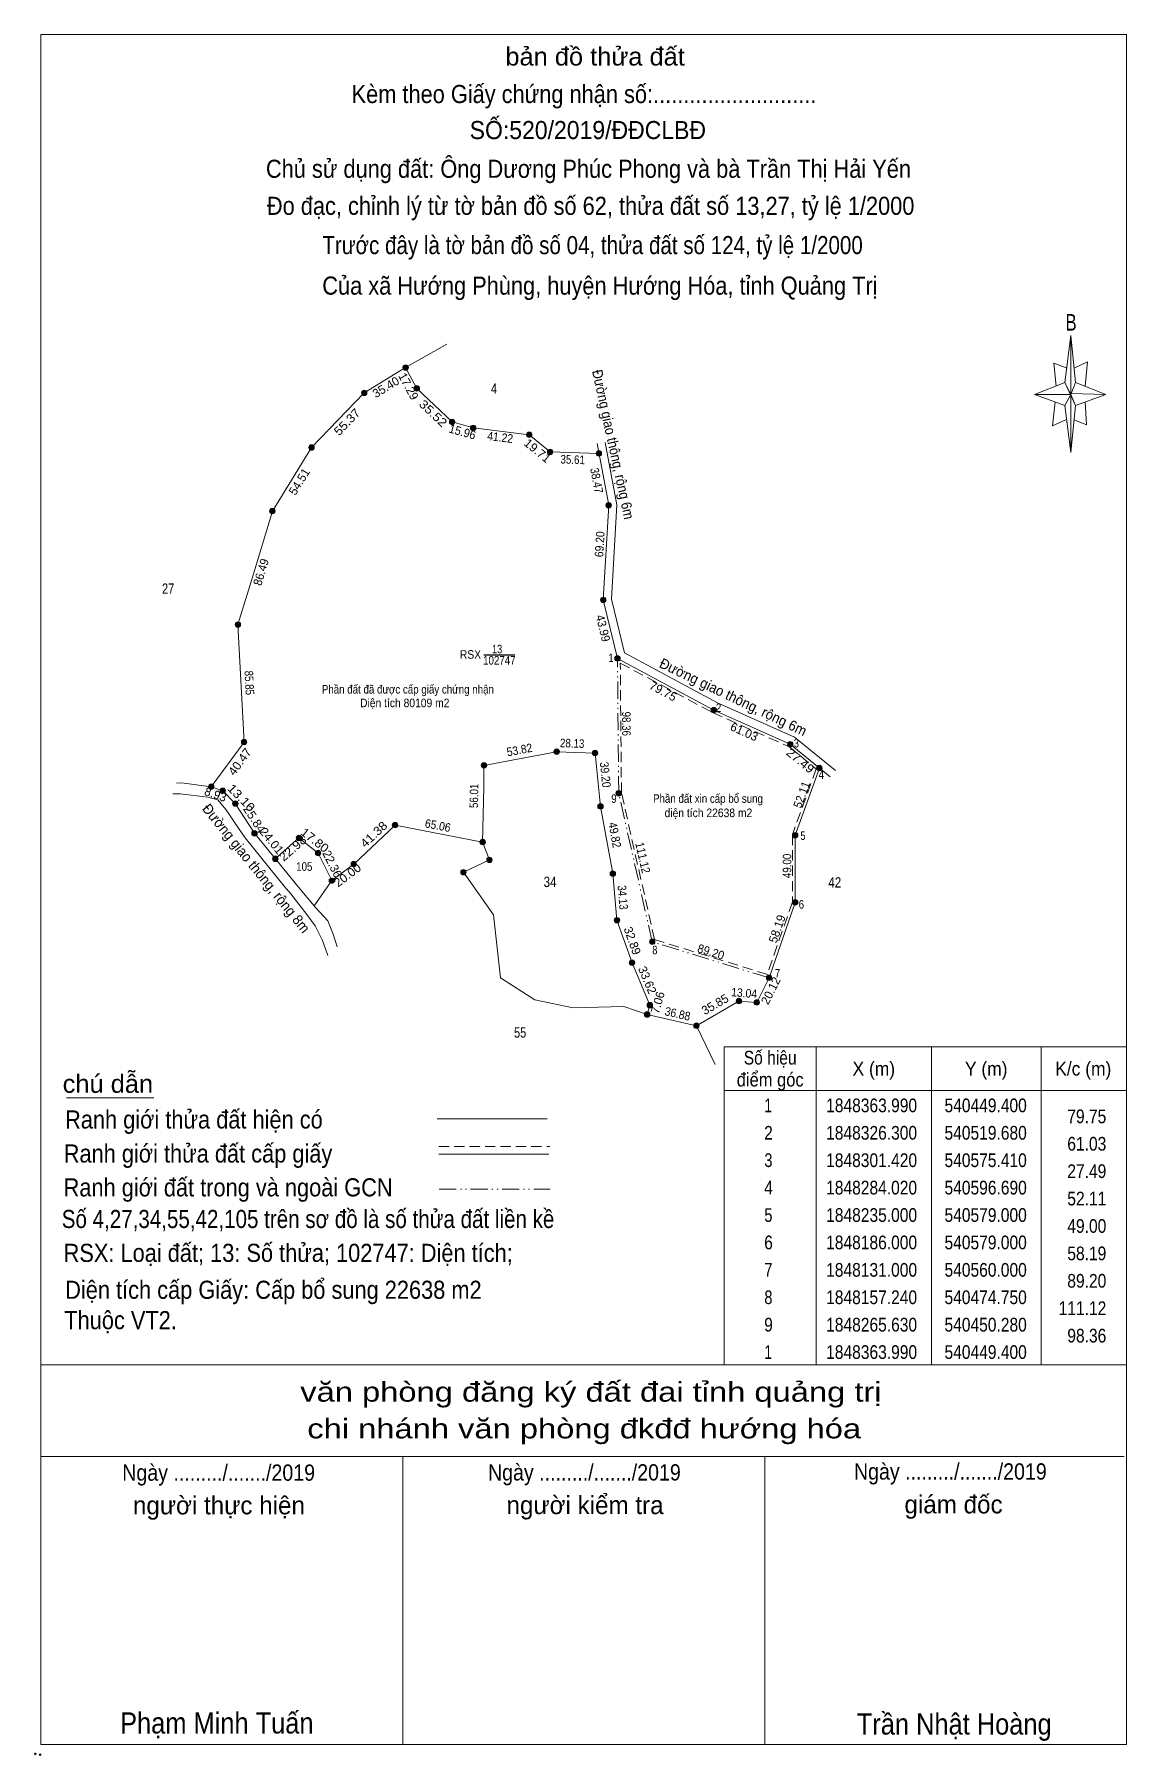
# Model space of a CAD drawing. Header units: centimetres. Extents: x 534487 to 540612, y 1847531 to 1849044.
# Drawn here: x 538642 to 539439, y 1847531 to 1848787 of the extents above; entities that cross this region are included whole.
import ezdxf
from ezdxf.enums import TextEntityAlignment as Align

# ---------------------------------------------------------------- set-up
doc = ezdxf.new("R2010")
doc.units = ezdxf.units.CM
doc.header["$LTSCALE"] = 2.5
doc.header["$PDMODE"] = 32
doc.header["$PDSIZE"] = 1.25
doc.linetypes.add('DASH_DOUBLE_DOT', pattern=[9.2, 5, -1.2, 0.3, -1.2, 0.3, -1.2])
doc.linetypes.add('MEDIUM_DASHED', pattern=[4.5, 3, -1.5])
for name, color, linetype, lineweight in [('10', 7, 'Continuous', 13), ('13', 7, 'Continuous', 25), ('17', 7, 'Continuous', 13), ('22', 7, 'Continuous', 13), ('5', 7, 'Continuous', 13), ('6', 7, 'Continuous', 13), ('63', 7, 'Continuous', 13)]:
    doc.layers.add(name, color=color, linetype=linetype, lineweight=lineweight)

msp = doc.modelspace()

# ---------------------------------------------------------------- hatches: boundary and pattern name
at = {"layer": '6'}
for points in [[(538915.24, 1848544.08, 1), (538911.24, 1848544.08, 1)], [(538923.42, 1848528.85, 1), (538919.42, 1848528.85, 1)], [(538885.03, 1848525.62, 1), (538881.03, 1848525.62, 1)], [(538949.16, 1848504.38, 1), (538945.16, 1848504.38, 1)], [(538964.52, 1848500.06, 1), (538960.52, 1848500.06, 1)], [(539005.44, 1848495.07, 1), (539001.44, 1848495.07, 1)], [(538846.61, 1848485.75, 1), (538842.61, 1848485.75, 1)], [(539020.66, 1848482.55, 1), (539016.66, 1848482.55, 1)], [(539056.25, 1848481.46, 1), (539052.25, 1848481.46, 1)], [(539063.4, 1848443.66, 1), (539059.4, 1848443.66, 1)], [(538818.02, 1848439.34, 1), (538814.02, 1848439.34, 1)], [(539059.4, 1848374.58, 1), (539055.4, 1848374.58, 1)], [(538792.88, 1848356.58, 1), (538788.88, 1848356.58, 1)], [(539069.82, 1848331.84, 1), (539065.82, 1848331.84, 1)], [(539140.1, 1848294.15, 1), (539136.1, 1848294.15, 1)], [(538797.42, 1848270.85, 1), (538793.42, 1848270.85, 1)], [(539195.83, 1848269.27, 1), (539191.83, 1848269.27, 1)], [(538972.42, 1848253.85, 1), (538968.42, 1848253.85, 1)], [(539025.42, 1848263.85, 1), (539021.42, 1848263.85, 1)], [(539053.42, 1848262.85, 1), (539049.42, 1848262.85, 1)], [(539217.11, 1848251.87, 1), (539213.11, 1848251.87, 1)], [(538773.41, 1848238.27, 1), (538769.41, 1848238.27, 1)], [(538781.84, 1848235.31, 1), (538777.84, 1848235.31, 1)], [(539070.7, 1848233.48, 1), (539066.7, 1848233.48, 1)], [(538791.01, 1848225.96, 1), (538787.01, 1848225.96, 1)], [(539057.42, 1848223.85, 1), (539053.42, 1848223.85, 1)], [(538805.01, 1848204.24, 1), (538801.01, 1848204.24, 1)], [(538907.55, 1848210.22, 1), (538903.55, 1848210.22, 1)], [(539199.42, 1848202.85, 1), (539195.42, 1848202.85, 1)], [(538837.42, 1848200.85, 1), (538833.42, 1848200.85, 1)], [(538851.42, 1848189.85, 1), (538847.42, 1848189.85, 1)], [(538971.42, 1848197.85, 1), (538967.42, 1848197.85, 1)], [(538820.19, 1848185.64, 1), (538816.19, 1848185.64, 1)], [(538877.42, 1848181.85, 1), (538873.42, 1848181.85, 1)], [(538976.42, 1848184.85, 1), (538972.42, 1848184.85, 1)], [(538957.42, 1848175.85, 1), (538953.42, 1848175.85, 1)], [(539066.42, 1848174.85, 1), (539062.42, 1848174.85, 1)], [(539199.42, 1848153.85, 1), (539195.42, 1848153.85, 1)], [(539069.42, 1848140.85, 1), (539065.42, 1848140.85, 1)], [(539095.17, 1848125.09, 1), (539091.17, 1848125.09, 1)], [(539080.42, 1848109.85, 1), (539076.42, 1848109.85, 1)], [(539180.42, 1848098.85, 1), (539176.42, 1848098.85, 1)], [(539093.42, 1848078.85, 1), (539089.42, 1848078.85, 1)], [(539158.42, 1848081.85, 1), (539154.42, 1848081.85, 1)], [(539171.42, 1848080.85, 1), (539167.42, 1848080.85, 1)], [(539091.47, 1848072.06, 1), (539087.47, 1848072.06, 1)], [(539127.42, 1848063.85, 1), (539123.42, 1848063.85, 1)]]:
    msp.add_hatch(color=256, dxfattribs=at).paths.add_polyline_path(points)
at = {"layer": '63'}
msp.add_hatch(color=256, dxfattribs=at).paths.add_polyline_path([(538861.42, 1848169.85, 1), (538857.42, 1848169.85, 1)])

# ---------------------------------------------------------------- linework, layer by layer
at = {"layer": '10'}
for p, q in [((538913.24, 1848544.08), (538943.28, 1848561.15)), ((538859.42, 1848169.85), (538846.57, 1848151.37)), ((539125.42, 1848063.85), (539139.09, 1848035.58)), ((539125.42, 1848063.85), (539139.09, 1848035.58))]:
    msp.add_line(p, q, dxfattribs=at)
for points in [[(538771.41, 1848238.27), (538795.42, 1848270.85), (538790.88, 1848356.58), (538800.85, 1848388.73), (538816.02, 1848439.34), (538844.61, 1848485.75), (538883.03, 1848525.62), (538913.24, 1848544.08)], [(538913.24, 1848544.08), (538921.42, 1848528.85), (538947.16, 1848504.38), (538962.52, 1848500.06), (539003.44, 1848495.07), (539018.66, 1848482.55), (539054.25, 1848481.46)], [(539023.31, 1848263.8), (538970.42, 1848253.85), (538970.42, 1848237.85), (538969.42, 1848197.85), (538974.42, 1848184.85), (538955.42, 1848175.85)], [(539023.31, 1848263.8), (539051.42, 1848262.85), (539055.42, 1848223.85), (539064.42, 1848174.85), (539067.42, 1848140.85), (539078.42, 1848109.85)], [(539215.11, 1848251.87), (539197.42, 1848202.85), (539197.42, 1848153.85), (539178.42, 1848098.85), (539169.42, 1848080.85), (539156.42, 1848081.85), (539125.42, 1848063.85), (539089.47, 1848072.06)], [(538789.01, 1848225.96), (538779.84, 1848235.31), (538771.41, 1848238.27)], [(538969.42, 1848197.85), (538905.55, 1848210.22), (538875.42, 1848181.85), (538859.42, 1848169.85), (538849.42, 1848189.85), (538835.42, 1848200.85), (538818.19, 1848185.64)], [(539089.47, 1848072.06), (539072.42, 1848077.85), (539035.42, 1848076.85), (539007.42, 1848082.85), (538982.42, 1848098.85), (538977.42, 1848144.85), (538955.42, 1848175.85)], [(539078.42, 1848109.85), (539091.42, 1848078.85), (539089.47, 1848072.06)]]:
    msp.add_lwpolyline(points, dxfattribs=at)
at = {"layer": '10', "linetype": 'DASH_DOUBLE_DOT'}
msp.add_lwpolyline([(539178.42, 1848098.85), (539093.17, 1848125.09), (539068.7, 1848233.48), (539067.82, 1848331.84)], dxfattribs=at)
at = {"layer": '10'}
msp.add_point((538859.42, 1848169.85), dxfattribs=at)
at = {"layer": '13'}
msp.add_line((538970.39, 1848334.57), (538992.84, 1848334.57), dxfattribs=at)
at = {"layer": '17'}
msp.add_line((538665.78, 1848011.3), (538729.49, 1848011.3), dxfattribs=at)
at = {"layer": '22'}
msp.add_line((538789.21, 1848211.18), (538784.84, 1848217.64), dxfattribs=at)
for points in [[(539052.87, 1848488.76), (539061.4, 1848443.66), (539057.4, 1848374.58), (539067.82, 1848331.84), (539138.1, 1848294.15), (539193.83, 1848269.27), (539223.01, 1848245.41)], [(539058.84, 1848489.47), (539067.44, 1848444.04), (539063.44, 1848375.12), (539073.02, 1848335.86), (539140.74, 1848299.55), (539197.01, 1848274.43), (539226.87, 1848249.99)], [(538743.45, 1848233.14), (538748.77, 1848233.11), (538768.98, 1848230.74), (538776.3, 1848228.64), (538782.17, 1848221.59), (538784.84, 1848217.64)], [(538746.14, 1848240.93), (538750.1, 1848241.03), (538771.41, 1848238.27)], [(538847.73, 1848150), (538835.09, 1848164.93), (538803.01, 1848204.24), (538789.01, 1848225.96), (538779.84, 1848235.31), (538771.41, 1848238.27)], [(538789.21, 1848211.18), (538796.2, 1848200.84), (538824.62, 1848165.73), (538829.52, 1848160.04), (538841.23, 1848145.05), (538847.27, 1848136.71), (538852.5, 1848126), (538856.38, 1848115.04)], [(538863.37, 1848121.35), (538860.35, 1848130.57), (538856.42, 1848140.5), (538847.73, 1848150)]]:
    msp.add_lwpolyline(points, dxfattribs=at)
at = {"layer": '5'}
for p, q in [((539394.06, 1848533.2), (539398.46, 1848567.52)), ((539401.98, 1848533.2), (539423.98, 1848524.4)), ((539394.06, 1848516.48), (539372.06, 1848524.4)), ((539409.02, 1848519.12), (539409.9, 1848502.4)), ((539401.98, 1848516.48), (539398.46, 1848482.16)), ((539409.9, 1848502.4), (539401.1, 1848505.92)), ((538647.21, 1847816.53), (539439.21, 1847816.53)), ((538647.21, 1847749.65), (539437.45, 1847749.65)), ((538647.21, 1847749.65), (539437.45, 1847749.65)), ((538647.21, 1847749.65), (539437.45, 1847749.65)), ((538911.21, 1847539.33), (538911.21, 1847749.65)), ((539175.21, 1847539.33), (539175.21, 1847749.65))]:
    msp.add_line(p, q, dxfattribs=at)
for points in [[(538647.21, 1848787.17), (539439.21, 1848787.17), (539439.21, 1847539.33), (538647.21, 1847539.33)], [(539398.46, 1848567.52), (539401.98, 1848533.2), (539398.46, 1848524.4)], [(539398.46, 1848524.4), (539372.06, 1848524.4), (539394.06, 1848533.2), (539401.98, 1848516.48), (539423.98, 1848524.4), (539398.46, 1848525.28)], [(539398.46, 1848524.4), (539398.46, 1848482.16), (539394.06, 1848516.48)]]:
    msp.add_lwpolyline(points, close=True, dxfattribs=at)
for points in [[(539395.82, 1848543.76), (539386.14, 1848547.28), (539387.9, 1848530.56)], [(539401.1, 1848543.76), (539410.78, 1848548.16), (539409.02, 1848530.56)], [(539398.46, 1848524.4), (539394.06, 1848533.2), (539372.06, 1848524.4)], [(539387.02, 1848519.12), (539385.26, 1848501.52), (539394.94, 1848505.92)], [(539398.46, 1848524.4), (539401.98, 1848516.48), (539423.98, 1848524.4)], [(539439.21, 1847539.33), (538647.21, 1847539.33), (538647.21, 1847749.65)]]:
    msp.add_lwpolyline(points, dxfattribs=at)
for p in [(538643.07, 1847532.56), (538646.59, 1847531.94)]:
    msp.add_point(p, dxfattribs=at)
at = {"layer": '6'}
for p, q in [((538936.18, 1847995.99), (539016.61, 1847995.99)), ((538937.41, 1847970.2), (539017.84, 1847970.2))]:
    msp.add_line(p, q, dxfattribs=at)
at = {"layer": '6', "linetype": 'MEDIUM_DASHED'}
msp.add_line((538937.41, 1847975.66), (539018.37, 1847975.66), dxfattribs=at)
at = {"layer": '6'}
for centre in [(538913.24, 1848544.08), (538921.42, 1848528.85), (538883.03, 1848525.62), (538947.16, 1848504.38), (538962.52, 1848500.06), (539003.44, 1848495.07), (538844.61, 1848485.75), (539018.66, 1848482.55), (539054.25, 1848481.46), (539061.4, 1848443.66), (538816.02, 1848439.34), (539057.4, 1848374.58), (538790.88, 1848356.58), (539067.82, 1848331.84), (539138.1, 1848294.15), (538795.42, 1848270.85), (539193.83, 1848269.27), (538970.42, 1848253.85), (539023.42, 1848263.85), (539051.42, 1848262.85), (539215.11, 1848251.87), (538771.41, 1848238.27), (538779.84, 1848235.31), (539068.7, 1848233.48), (538789.01, 1848225.96), (539055.42, 1848223.85), (538803.01, 1848204.24), (538905.55, 1848210.22), (539197.42, 1848202.85), (538835.42, 1848200.85), (538849.42, 1848189.85), (538969.42, 1848197.85), (538818.19, 1848185.64), (538875.42, 1848181.85), (538974.42, 1848184.85), (538955.42, 1848175.85), (539064.42, 1848174.85), (539197.42, 1848153.85), (539067.42, 1848140.85), (539093.17, 1848125.09), (539078.42, 1848109.85), (539178.42, 1848098.85), (539091.42, 1848078.85), (539156.42, 1848081.85), (539169.42, 1848080.85), (539089.47, 1848072.06), (539125.42, 1848063.85)]:
    msp.add_circle(centre, 2, dxfattribs=at)
at = {"layer": '63'}
for p, q in [((539212.81, 1848048.53), (539212.81, 1847816.53)), ((539296.81, 1848048.53), (539296.81, 1847816.53)), ((539376.81, 1848048.53), (539376.81, 1847816.53)), ((539145.61, 1848016.53), (539439.21, 1848016.53))]:
    msp.add_line(p, q, dxfattribs=at)
at = {"layer": '63', "linetype": 'DASH_DOUBLE_DOT'}
msp.add_line((538937.67, 1847944.51), (539018.63, 1847944.51), dxfattribs=at)
at = {"layer": '63', "linetype": 'MEDIUM_DASHED'}
msp.add_lwpolyline([(539069.85, 1848328.48), (539137.22, 1848292.35), (539192.77, 1848267.55), (539212.75, 1848251.21), (539195.42, 1848203.19), (539195.42, 1848154.19), (539177.16, 1848101.33), (539094.87, 1848126.67), (539070.7, 1848233.72)], close=True, dxfattribs=at)
at = {"layer": '63'}
msp.add_lwpolyline([(539145.61, 1848048.53), (539439.21, 1848048.53), (539439.21, 1847816.53), (539145.61, 1847816.53)], close=True, dxfattribs=at)
at = {"layer": '63', "linetype": 'MEDIUM_DASHED'}
msp.add_circle((538859.42, 1848169.85), 2, dxfattribs=at)

# ---------------------------------------------------------------- texts
at = {"layer": '13'}
for s, height, width, p in [('4', 7.5, 0.8, (538977.745, 1848525.1)), ('27', 7.5, 0.8, (538739.995, 1848379.04)), ('13', 6.25, 0.8, (538979.965, 1848335.57)), ('34', 7.5, 0.85, (539018.63, 1848165.03)), ('42', 7.5, 0.85, (539226.31, 1848164.71)), ('55', 7.5, 0.8, (538996.795, 1848055.16))]:
    msp.add_text(s, height=height, dxfattribs=dict(at, width=width)).set_placement(p, align=Align.CENTER)
for s, rotation, width, p in [('Đường giao thông, rộng 6m', 282.273, 0.9, (539061.04, 1848487.182)), ('Đường giao thông, rộng 6m', 334.391, 0.95, (539150.619, 1848300.316)), ('Đường giao thông, rộng 8m', 308.989, 0.95, (538801.344, 1848176.319))]:
    msp.add_text(s, height=7.5, rotation=rotation, dxfattribs=dict(at, width=width)).set_placement(p, align=Align.CENTER)
at = {"layer": '13', "width": 0.9}
msp.add_text('RSX', height=6.25, dxfattribs=at).set_placement((538968.3, 1848331.63), align=Align.RIGHT)
at = {"layer": '5'}
for s, height, width, p in [('bản đồ thửa đất', 13.2, 1.05, (539051.495, 1848764.47)), ('Kèm theo Giấy chứng nhận số:...........................', 13.2, 0.9, (539043.39, 1848737.1)), ('SỐ:520/2019/ĐĐCLBĐ', 13.2, 0.95, (539046.195, 1848710.79)), ('Chủ sử dụng đất: Ông Dương Phúc Phong và bà Trần Thị Hải Yến', 13.2, 0.9, (539046.645, 1848682.54)), ('Đo đạc, chỉnh lý từ tờ bản đồ số 62, thửa đất số 13,27, tỷ lệ 1/2000 ', 13.2, 0.9, (539050.44, 1848655.52)), ('Trước đây là tờ bản đồ số 04, thửa đất số 124, tỷ lệ 1/2000 ', 13.2, 0.85, (539051.735, 1848626.85)), ('Của xã Hướng Phùng, huyện Hướng Hóa, tỉnh Quảng Trị', 13.2, 0.9, (539054.98, 1848597.3)), ('B', 12.12, 0.75, (539398.735, 1848571.04)), ('văn phòng đăng ký đất đai tỉnh quảng trị', 14.26, 1.25, (539048.435, 1847789.55)), ('chi nhánh văn phòng đkđđ hướng hóa', 14.26, 1.25, (539043.52, 1847762.76)), ('Ngày ........./......./2019', 11.88, 0.9, (538776.84, 1847731.85)), ('Ngày ........./......./2019', 11.88, 0.9, (539043.66, 1847732.02)), ('Ngày ........./......./2019', 11.88, 0.9, (539310.64, 1847732.67)), ('Phạm Minh Tuấn', 15.4, 0.9, (538775.5, 1847547.4)), ('Trần Nhật Hoàng', 15.4, 0.9, (539313.47, 1847546.64))]:
    msp.add_text(s, height=height, dxfattribs=dict(at, width=width)).set_placement(p, align=Align.CENTER)
for s, p in [('người thực hiện', (538777.045, 1847707.32)), ('người kiểm tra', (539044.15, 1847707.5)), ('giám đốc', (539312.965, 1847708.03))]:
    msp.add_text(s, height=13.2, dxfattribs=at).set_placement(p, align=Align.CENTER)
at = {"layer": '6'}
for s, width, p in [('chú dẫn', 1.05, (538663.05, 1848014.91)), ('Ranh giới thửa đất hiện có ', 0.9, (538664.81, 1847988.86)), ('Ranh giới thửa đất cấp giấy', 0.9, (538663.84, 1847964.04)), ('Ranh giới đất trong và ngoài GCN', 0.9, (538663.75, 1847939.32)), ('Số 4,27,34,55,42,105 trên sơ đồ là số thửa đất liền kề', 0.85, (538662.38, 1847916.26)), ('RSX: Loại đất; 13: Số thửa; 102747: Diện tích;', 0.9, (538663.75, 1847891.53)), ('Diện tích cấp Giấy: Cấp bổ sung 22638 m2', 0.9, (538664.9, 1847864.6)), ('Thuộc VT2.', 0.9, (538664.25, 1847842.44))]:
    msp.add_text(s, height=13.2, dxfattribs=dict(at, width=width)).set_placement(p)
at = {"layer": '63'}
for s, rotation, p in [('35.40', 31.427, (538900.456, 1848527.135)), ('17.29', 298.24, (538912.581, 1848528.919)), ('54.51', 58.366, (538838.351, 1848459.246)), ('79.75', 331.796, (539099.603, 1848305.168)), ('61.03', 335.942, (539158.981, 1848275.514)), ('8.93', 340.652, (538773.52, 1848229.69)), ('22.36', 296.565, (538856.996, 1848180.468)), ('58.19', 70.942, (539187.216, 1848133.53)), ('32.89', 289.537, (539075.744, 1848124.825)), ('33.62', 292.751, (539086.734, 1848095.949)), ('20.12', 63.435, (539182.404, 1848088.057)), ('7.06', 73.977, (539100.168, 1848079.917)), ('35.85', 30.141, (539140.546, 1848076.745))]:
    msp.add_text(s, height=6.25, rotation=rotation, dxfattribs=at).set_placement(p, align=Align.CENTER)
for s, rotation, width, p in [('35.52', 316.449, 1.15, (538931.177, 1848508.414)), ('55.37', 46.061, 1.1, (538872.758, 1848502.222)), ('15.96', 344.291, 0.95, (538953.839, 1848494.166)), ('41.22', 353.047, 0.9, (538981.862, 1848490.146)), ('19.71', 320.559, 1.05, (539007.415, 1848481.025)), ('35.61', 358.246, 0.85, (539035.039, 1848473.83)), ('38.47', 280.711, 0.9, (539049.578, 1848461.101)), ('69.20', 86.686, 0.9, (539057.906, 1848415.019)), ('86.49', 73.103, 0.95, (538810.743, 1848393.937)), ('43.99', 283.701, 0.95, (539054.272, 1848353.165)), ('85.85', 273.031, 0.85, (538796.143, 1848313.895)), ('98.36', 270.513, 0.85, (539071.181, 1848284.143)), ('53.82', 10.654, 0.9, (538996.922, 1848262.096)), ('28.13', 358.064, 0.85, (539034.659, 1848266.835)), ('40.47', 53.611, 1.05, (538794.792, 1848254.651)), ('39.20', 275.856, 0.9, (539055.9, 1848246.719)), ('27.49', 320.728, 1.1, (539199.247, 1848254.82)), ('13.10', 314.443, 1.15, (538791.13, 1848227.993)), ('56.01', 88.977, 0.85, (538966.227, 1848231.524)), ('52.11', 70.157, 0.95, (539205.14, 1848231.404)), ('25.84', 302.805, 1.05, (538800.345, 1848212.868)), ('24.01', 309.219, 1.05, (538813.076, 1848196.826)), ('17.80', 321.843, 1.1, (538845.049, 1848196.816)), ('41.38', 43.277, 1.1, (538892.178, 1848201.201)), ('65.06', 349.039, 0.9, (538936.141, 1848206.89)), ('49.82', 280.408, 0.9, (539062.832, 1848202.475)), ('22.98', 41.437, 1.1, (538832.947, 1848190.936)), ('111.12', 282.722, 0.9, (539083.253, 1848185.748)), ('20.00', 36.87, 1.05, (538872.705, 1848171.229)), ('49.00', 90, 0.85, (539194.61, 1848180.45)), ('34.13', 275.042, 0.85, (539068.578, 1848157.22)), ('89.20', 342.892, 0.95, (539135.066, 1848114.783)), ('13.04', 355.601, 0.9, (539159.99, 1848084.665)), ('36.88', 347.136, 0.9, (539111.014, 1848069.543))]:
    msp.add_text(s, height=6.25, rotation=rotation, dxfattribs=dict(at, width=width)).set_placement(p, align=Align.CENTER)
for s, height, width, p in [('102747', 6.25, 0.85, (538981.615, 1848327.36)), ('Phần đất đã được cấp giấy chứng nhận', 6.25, 0.85, (538914.88, 1848306.21)), ('Diện tích 80109 m2', 6.25, 0.9, (538912.605, 1848296.28)), ('Phần đất xin cấp bổ sung', 6.25, 0.85, (539133.835, 1848226.5)), ('diện tích 22638 m2', 6.25, 0.9, (539134.15, 1848216.07)), ('105', 6.25, 0.85, (538839.32, 1848176.9)), ('Số hiệu', 10, 0.85, (539179.205, 1848035.53)), ('điểm góc', 10, 0.9, (539179.225, 1848019.53)), ('X (m)', 10, 0.95, (539254.815, 1848027.53)), ('Y (m)', 10, 0.95, (539336.81, 1848027.53)), ('K/c (m)', 10, 0.95, (539407.63, 1848027.53)), (' 1', 10, 0.75, (539176.415, 1848000.73)), ('1848363.990', 10, 0.85, (539253.215, 1848000.73)), ('540449.400', 10, 0.85, (539336.4, 1848000.73)), (' 2', 10, 0.85, (539176.41, 1847980.73)), ('1848326.300', 10, 0.85, (539253.215, 1847980.73)), ('540519.680', 10, 0.85, (539336.4, 1847980.73)), (' 3', 10, 0.8, (539176.425, 1847960.73)), ('1848301.420', 10, 0.85, (539253.215, 1847960.73)), ('540575.410', 10, 0.85, (539336.4, 1847960.73)), (' 4', 10, 0.85, (539176.415, 1847940.73)), ('1848284.020', 10, 0.85, (539253.215, 1847940.73)), ('540596.690', 10, 0.85, (539336.4, 1847940.73)), (' 5', 10, 0.8, (539176.42, 1847920.73)), ('1848235.000', 10, 0.85, (539253.215, 1847920.73)), ('540579.000', 10, 0.85, (539336.4, 1847920.73)), (' 6', 10, 0.85, (539176.425, 1847900.73)), ('1848186.000', 10, 0.85, (539253.215, 1847900.73)), ('540579.000', 10, 0.85, (539336.4, 1847900.73)), (' 7', 10, 0.8, (539176.415, 1847880.73)), ('1848131.000', 10, 0.85, (539253.215, 1847880.73)), ('540560.000', 10, 0.85, (539336.4, 1847880.73)), (' 8', 10, 0.8, (539176.415, 1847860.73)), ('1848157.240', 10, 0.85, (539253.215, 1847860.73)), ('540474.750', 10, 0.85, (539336.4, 1847860.73)), (' 9', 10, 0.85, (539176.415, 1847840.73)), ('1848265.630', 10, 0.85, (539253.215, 1847840.73)), ('540450.280', 10, 0.85, (539336.4, 1847840.73)), (' 1', 10, 0.75, (539176.415, 1847820.73)), ('1848363.990', 10, 0.85, (539253.215, 1847820.73)), ('540449.400', 10, 0.85, (539336.4, 1847820.73))]:
    msp.add_text(s, height=height, dxfattribs=dict(at, width=width)).set_placement(p, align=Align.CENTER)
for s, height, width, p in [(' 1', 6.25, 0.75, (539064.85, 1848329.19)), (' 2', 6.25, 0.85, (539143.56, 1848292.79)), (' 3', 6.25, 0.8, (539200.2, 1848266.91)), (' 4', 6.25, 0.85, (539218.52, 1848244)), (' 9', 6.25, 0.85, (539067.19, 1848226.45)), (' 5', 6.25, 0.8, (539205, 1848199.41)), (' 6', 6.25, 0.85, (539203.94, 1848149.27)), (' 8', 6.25, 0.8, (539096.92, 1848116)), (' 7', 6.25, 0.8, (539186.43, 1848098.97)), ('79.75', 10, 0.85, (539424.41, 1847992.73)), ('61.03', 10, 0.85, (539424.42, 1847972.73)), ('27.49', 10, 0.85, (539424.42, 1847952.73)), ('52.11', 10, 0.85, (539424.42, 1847932.73)), ('49.00', 10, 0.85, (539424.42, 1847912.73)), ('58.19', 10, 0.85, (539424.42, 1847892.73)), ('89.20', 10, 0.85, (539424.42, 1847872.73)), ('111.12', 10, 0.85, (539424.42, 1847852.73)), ('98.36', 10, 0.85, (539424.42, 1847832.73))]:
    msp.add_text(s, height=height, dxfattribs=dict(at, width=width)).set_placement(p, align=Align.RIGHT)

doc.saveas('drawing.dxf')
